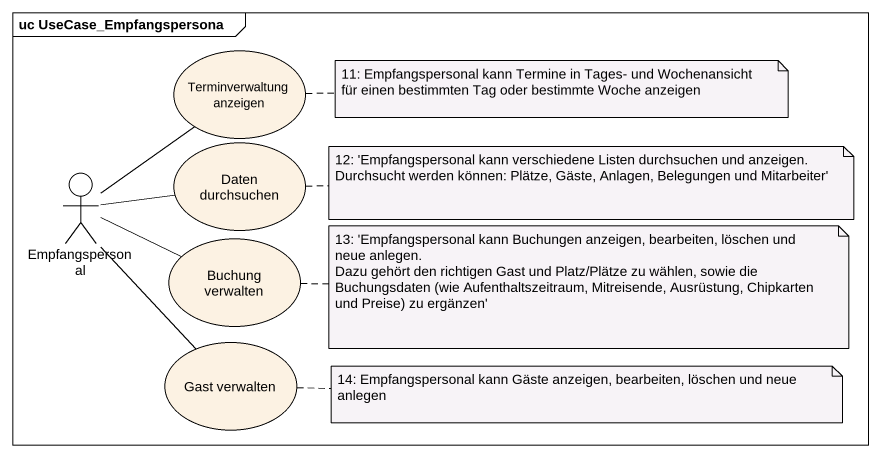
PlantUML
@startuml
mainframe uc UseCase_Empfangspersona
usecase "Terminverwaltung anzeigen" as Terminverwaltung_anzeigen
actor Empfangspersonal
usecase "Daten durchsuchen" as Daten_durchsuchen
usecase "Buchung verwalten" as Buchung_verwalten
usecase "Gast verwalten" as Gast_verwalten
Empfangspersonal -up- Terminverwaltung_anzeigen
Empfangspersonal -right- Daten_durchsuchen
Empfangspersonal -right- Buchung_verwalten
Empfangspersonal -- Gast_verwalten
note right of Terminverwaltung_anzeigen : 11: Empfangspersonal kann Termine in Tages- und Wochenansicht für einen bestimmten Tag oder bestimmte Woche anzeigen
note right of Daten_durchsuchen
  12: 'Empfangspersonal kann verschiedene Listen durchsuchen und anzeigen.
  Durchsucht werden können: Plätze, Gäste, Anlagen, Belegungen und Mitarbeiter'
end note
note right of Buchung_verwalten
  13: 'Empfangspersonal kann Buchungen anzeigen, bearbeiten, löschen und neue anlegen.
  Dazu gehört den richtigen Gast und Platz/Plätze zu wählen, sowie die Buchungsdaten (wie Aufenthaltszeitraum, Mitreisende, Ausrüstung, Chipkarten und Preise) zu ergänzen'
end note
note right of Gast_verwalten : 14: Empfangspersonal kann Gäste anzeigen, bearbeiten, löschen und neue anlegen
@enduml
